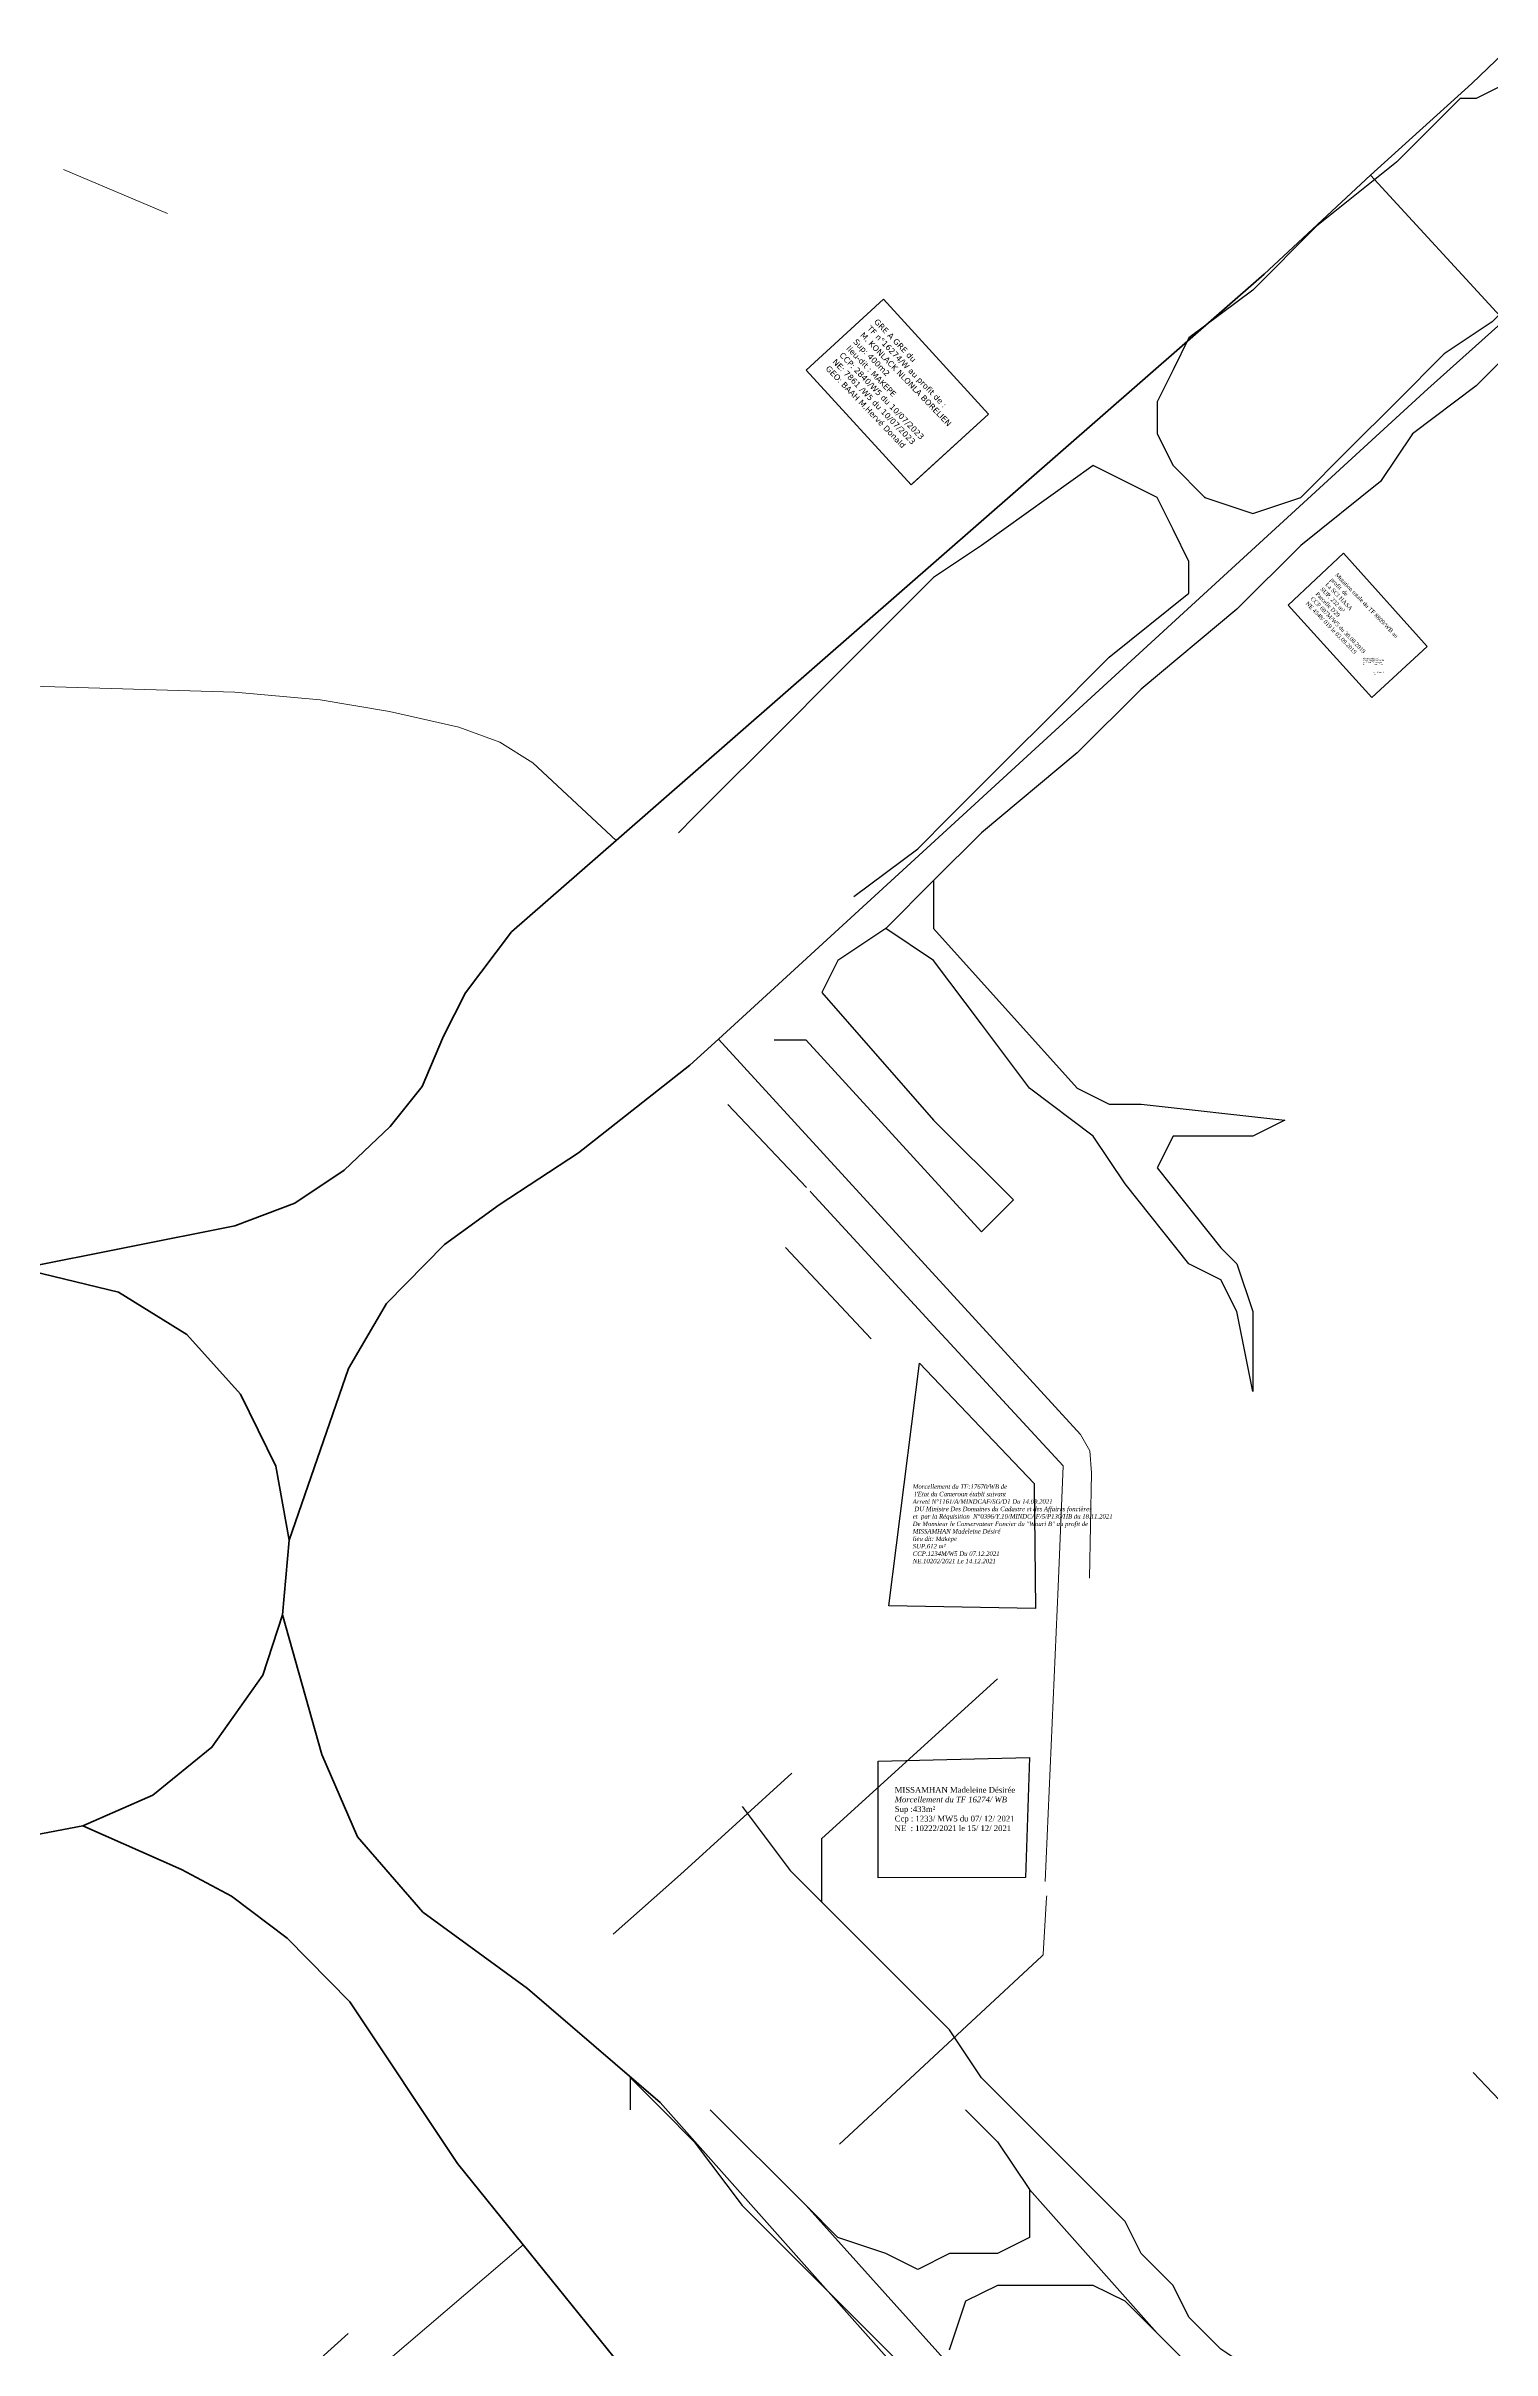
# Model space of a CAD drawing. Header units: millimetres. Extents: x 579832 to 917290, y 449831 to 1452191.
# Drawn here: x 583172.1 to 583398.6, y 450787.4 to 451148.2 of the extents above; entities that cross this region are included whole.
import ezdxf

# ---------------------------------------------------------------- set-up
doc = ezdxf.new("R2010")
doc.units = ezdxf.units.MM
doc.header["$LTSCALE"] = 10
for name, color, linetype, lineweight in [('drains_fossés', 120, 'Continuous', 20), ('MAJ APRES LE 13.01.2023', 222, 'Continuous', 30), ('Roads_main1', 10, 'Continuous', 100), ('Roads_others', 24, 'Continuous', 9)]:
    doc.layers.add(name, color=color, linetype=linetype, lineweight=lineweight)
doc.layers.add('end maj 26 02 2021', color=7, linetype='Continuous')
doc.layers.add('MAJ DEC 2021', color=7, linetype='Continuous')
doc.styles.add('Times 1.0', font='times.ttf', dxfattribs={"width": 0.99, "height": 1})

msp = doc.modelspace()

# ---------------------------------------------------------------- linework, layer by layer
at = {"layer": 'drains_fossés'}
for p, q in [((583191.1, 451121.98), (583174.81, 451128.84)), ((583191.1, 451121.98), (583174.81, 451128.84)), ((583291.17, 450969.45), (583278.86, 450982.43)), ((583291.17, 450969.45), (583278.86, 450982.43)), ((583301.32, 450945.71), (583287.92, 450960.02)), ((583301.32, 450945.71), (583287.92, 450960.02)), ((583203.24, 450775.41), (583219.4, 450789.97))]:
    msp.add_line(p, q, dxfattribs=at)
for points in [[(583328.59, 450860.74), (583330.62, 450906.88), (583331.4, 450925.85), (583310.53, 450948.46), (583291.92, 450968.66), (583291.74, 450968.85)], [(583328.59, 450860.74), (583330.62, 450906.88), (583331.4, 450925.85), (583310.53, 450948.46), (583291.92, 450968.66), (583291.74, 450968.85)], [(583260.9, 450852.48), (583271.46, 450861.86), (583288.87, 450877.73)], [(583260.9, 450852.48), (583271.46, 450861.86), (583288.87, 450877.73)], [(583296.35, 450819.58), (583318.52, 450840.15), (583328.06, 450849.07), (583328.28, 450849.28), (583328.28, 450849.34), (583328.81, 450858.22), (583328.82, 450858.48)]]:
    msp.add_lwpolyline(points, dxfattribs=at)
at = {"layer": 'end maj 26 02 2021', "flags": 128}
for points in [[(583393.61, 451139.99), (583391.11, 451137.49), (583383.61, 451129.99), (583371.11, 451119.99), (583361.11, 451109.99), (583351.11, 451102.49), (583348.61, 451097.49), (583346.11, 451092.49), (583346.11, 451087.49), (583348.61, 451082.49), (583353.61, 451077.49)], [(583393.61, 451139.99), (583391.11, 451137.49), (583383.61, 451129.99), (583371.11, 451119.99), (583361.11, 451109.99), (583351.11, 451102.49), (583348.61, 451097.49), (583346.11, 451092.49), (583346.11, 451087.49), (583348.61, 451082.49), (583353.61, 451077.49)], [(583393.61, 451139.99), (583391.11, 451137.49), (583383.61, 451129.99), (583371.11, 451119.99), (583361.11, 451109.99), (583351.11, 451102.49), (583348.61, 451097.49), (583346.11, 451092.49), (583346.11, 451087.49), (583348.61, 451082.49), (583353.61, 451077.49)], [(583393.61, 451139.99), (583391.11, 451137.49), (583383.61, 451129.99), (583371.11, 451119.99), (583361.11, 451109.99), (583351.11, 451102.49), (583348.61, 451097.49), (583346.11, 451092.49), (583346.11, 451087.49), (583348.61, 451082.49), (583353.61, 451077.49)], [(583396.11, 451139.99), (583393.61, 451139.99)], [(583396.11, 451139.99), (583393.61, 451139.99)], [(583396.11, 451139.99), (583393.61, 451139.99)], [(583396.11, 451139.99), (583393.61, 451139.99)], [(583416.11, 451124.99), (583416.11, 451129.99), (583413.61, 451134.99), (583411.11, 451139.99), (583406.11, 451142.49), (583401.11, 451142.49), (583396.11, 451139.99)], [(583416.11, 451124.99), (583416.11, 451129.99), (583413.61, 451134.99), (583411.11, 451139.99), (583406.11, 451142.49), (583401.11, 451142.49), (583396.11, 451139.99)], [(583416.11, 451124.99), (583416.11, 451129.99), (583413.61, 451134.99), (583411.11, 451139.99), (583406.11, 451142.49), (583401.11, 451142.49), (583396.11, 451139.99)], [(583416.11, 451124.99), (583416.11, 451129.99), (583413.61, 451134.99), (583411.11, 451139.99), (583406.11, 451142.49), (583401.11, 451142.49), (583396.11, 451139.99)], [(583416.11, 451124.99), (583413.61, 451119.99), (583406.11, 451112.49), (583398.61, 451104.99), (583391.11, 451099.99), (583383.61, 451092.49), (583376.11, 451084.99), (583368.61, 451077.49)], [(583416.11, 451124.99), (583413.61, 451119.99), (583406.11, 451112.49), (583398.61, 451104.99), (583391.11, 451099.99), (583383.61, 451092.49), (583376.11, 451084.99), (583368.61, 451077.49)], [(583416.11, 451124.99), (583413.61, 451119.99), (583406.11, 451112.49), (583398.61, 451104.99), (583391.11, 451099.99), (583383.61, 451092.49), (583376.11, 451084.99), (583368.61, 451077.49)], [(583416.11, 451124.99), (583413.61, 451119.99), (583406.11, 451112.49), (583398.61, 451104.99), (583391.11, 451099.99), (583383.61, 451092.49), (583376.11, 451084.99), (583368.61, 451077.49)], [(583421.11, 451117.49), (583413.61, 451112.49), (583406.11, 451104.99), (583396.11, 451094.99), (583386.11, 451087.49), (583381.11, 451079.99), (583368.61, 451069.99)], [(583421.11, 451117.49), (583413.61, 451112.49), (583406.11, 451104.99), (583396.11, 451094.99), (583386.11, 451087.49), (583381.11, 451079.99), (583368.61, 451069.99)], [(583421.11, 451117.49), (583413.61, 451112.49), (583406.11, 451104.99), (583396.11, 451094.99), (583386.11, 451087.49), (583381.11, 451079.99), (583368.61, 451069.99)], [(583421.11, 451117.49), (583413.61, 451112.49), (583406.11, 451104.99), (583396.11, 451094.99), (583386.11, 451087.49), (583381.11, 451079.99), (583368.61, 451069.99)], [(583351.11, 451062.49), (583351.11, 451067.49), (583348.61, 451072.49), (583346.11, 451077.49), (583341.11, 451079.99), (583336.11, 451082.49), (583318.61, 451069.99), (583311.11, 451064.99), (583303.61, 451057.49)], [(583351.11, 451062.49), (583351.11, 451067.49), (583348.61, 451072.49), (583346.11, 451077.49), (583341.11, 451079.99), (583336.11, 451082.49), (583318.61, 451069.99), (583311.11, 451064.99), (583303.61, 451057.49)], [(583351.11, 451062.49), (583351.11, 451067.49), (583348.61, 451072.49), (583346.11, 451077.49), (583341.11, 451079.99), (583336.11, 451082.49), (583318.61, 451069.99), (583311.11, 451064.99), (583303.61, 451057.49)], [(583351.11, 451062.49), (583351.11, 451067.49), (583348.61, 451072.49), (583346.11, 451077.49), (583341.11, 451079.99), (583336.11, 451082.49), (583318.61, 451069.99), (583311.11, 451064.99), (583303.61, 451057.49)], [(583353.61, 451077.49), (583361.11, 451074.99), (583368.61, 451077.49)], [(583353.61, 451077.49), (583361.11, 451074.99), (583368.61, 451077.49)], [(583353.61, 451077.49), (583361.11, 451074.99), (583368.61, 451077.49)], [(583353.61, 451077.49), (583361.11, 451074.99), (583368.61, 451077.49)], [(583368.61, 451069.99), (583358.61, 451059.99), (583343.61, 451047.49), (583333.61, 451037.49), (583318.61, 451024.99), (583311.11, 451017.49)], [(583368.61, 451069.99), (583358.61, 451059.99), (583343.61, 451047.49), (583333.61, 451037.49), (583318.61, 451024.99), (583311.11, 451017.49)], [(583368.61, 451069.99), (583358.61, 451059.99), (583343.61, 451047.49), (583333.61, 451037.49), (583318.61, 451024.99), (583311.11, 451017.49)], [(583368.61, 451069.99), (583358.61, 451059.99), (583343.61, 451047.49), (583333.61, 451037.49), (583318.61, 451024.99), (583311.11, 451017.49)], [(583323.61, 451037.49), (583328.61, 451042.49), (583338.61, 451052.49), (583351.11, 451062.49)], [(583323.61, 451037.49), (583328.61, 451042.49), (583338.61, 451052.49), (583351.11, 451062.49)], [(583323.61, 451037.49), (583328.61, 451042.49), (583338.61, 451052.49), (583351.11, 451062.49)], [(583323.61, 451037.49), (583328.61, 451042.49), (583338.61, 451052.49), (583351.11, 451062.49)], [(583303.61, 451057.49), (583293.61, 451047.49), (583288.61, 451042.49), (583273.61, 451027.49), (583271.11, 451024.99)], [(583303.61, 451057.49), (583293.61, 451047.49), (583288.61, 451042.49), (583273.61, 451027.49), (583271.11, 451024.99)], [(583303.61, 451057.49), (583293.61, 451047.49), (583288.61, 451042.49), (583273.61, 451027.49), (583271.11, 451024.99)], [(583303.61, 451057.49), (583293.61, 451047.49), (583288.61, 451042.49), (583273.61, 451027.49), (583271.11, 451024.99)], [(583298.61, 451014.99), (583308.61, 451022.49), (583313.61, 451027.49), (583323.61, 451037.49)], [(583298.61, 451014.99), (583308.61, 451022.49), (583313.61, 451027.49), (583323.61, 451037.49)], [(583298.61, 451014.99), (583308.61, 451022.49), (583313.61, 451027.49), (583323.61, 451037.49)], [(583298.61, 451014.99), (583308.61, 451022.49), (583313.61, 451027.49), (583323.61, 451037.49)], [(583311.11, 451017.49), (583303.61, 451009.99)], [(583311.11, 451017.49), (583303.61, 451009.99)], [(583311.11, 451017.49), (583303.61, 451009.99)], [(583311.11, 451017.49), (583303.61, 451009.99)], [(583311.11, 451017.49), (583311.11, 451009.99), (583333.61, 450984.99), (583338.61, 450982.49), (583343.61, 450982.49), (583366.11, 450979.99), (583361.11, 450977.49)], [(583311.11, 451017.49), (583311.11, 451009.99), (583333.61, 450984.99), (583338.61, 450982.49), (583343.61, 450982.49), (583366.11, 450979.99), (583361.11, 450977.49)], [(583311.11, 451017.49), (583311.11, 451009.99), (583333.61, 450984.99), (583338.61, 450982.49), (583343.61, 450982.49), (583366.11, 450979.99), (583361.11, 450977.49)], [(583311.11, 451017.49), (583311.11, 451009.99), (583333.61, 450984.99), (583338.61, 450982.49), (583343.61, 450982.49), (583366.11, 450979.99), (583361.11, 450977.49)], [(583303.61, 451009.99), (583296.11, 451004.99), (583293.61, 450999.99), (583311.11, 450979.99)], [(583303.61, 451009.99), (583296.11, 451004.99), (583293.61, 450999.99), (583311.11, 450979.99)], [(583303.61, 451009.99), (583296.11, 451004.99), (583293.61, 450999.99), (583311.11, 450979.99)], [(583303.61, 451009.99), (583296.11, 451004.99), (583293.61, 450999.99), (583311.11, 450979.99)], [(583318.61, 450994.99), (583311.11, 451004.99), (583303.61, 451009.99)], [(583318.61, 450994.99), (583311.11, 451004.99), (583303.61, 451009.99)], [(583318.61, 450994.99), (583311.11, 451004.99), (583303.61, 451009.99)], [(583318.61, 450994.99), (583311.11, 451004.99), (583303.61, 451009.99)], [(583311.11, 450979.99), (583323.61, 450967.49), (583318.61, 450962.49), (583291.11, 450992.49), (583286.11, 450992.49)], [(583311.11, 450979.99), (583323.61, 450967.49), (583318.61, 450962.49), (583291.11, 450992.49), (583286.11, 450992.49)], [(583311.11, 450979.99), (583323.61, 450967.49), (583318.61, 450962.49), (583291.11, 450992.49), (583286.11, 450992.49)], [(583311.11, 450979.99), (583323.61, 450967.49), (583318.61, 450962.49), (583291.11, 450992.49), (583286.11, 450992.49)], [(583356.11, 450959.99), (583358.61, 450957.49), (583361.11, 450949.99), (583361.11, 450942.49), (583361.11, 450937.49), (583358.61, 450949.99), (583356.11, 450954.99), (583351.11, 450957.49), (583341.11, 450969.99), (583336.11, 450977.49), (583326.11, 450984.99), (583318.61, 450994.99)], [(583356.11, 450959.99), (583358.61, 450957.49), (583361.11, 450949.99), (583361.11, 450942.49), (583361.11, 450937.49), (583358.61, 450949.99), (583356.11, 450954.99), (583351.11, 450957.49), (583341.11, 450969.99), (583336.11, 450977.49), (583326.11, 450984.99), (583318.61, 450994.99)], [(583356.11, 450959.99), (583358.61, 450957.49), (583361.11, 450949.99), (583361.11, 450942.49), (583361.11, 450937.49), (583358.61, 450949.99), (583356.11, 450954.99), (583351.11, 450957.49), (583341.11, 450969.99), (583336.11, 450977.49), (583326.11, 450984.99), (583318.61, 450994.99)], [(583356.11, 450959.99), (583358.61, 450957.49), (583361.11, 450949.99), (583361.11, 450942.49), (583361.11, 450937.49), (583358.61, 450949.99), (583356.11, 450954.99), (583351.11, 450957.49), (583341.11, 450969.99), (583336.11, 450977.49), (583326.11, 450984.99), (583318.61, 450994.99)], [(583361.11, 450977.49), (583348.61, 450977.49), (583346.11, 450972.49), (583356.11, 450959.99)], [(583361.11, 450977.49), (583348.61, 450977.49), (583346.11, 450972.49), (583356.11, 450959.99)], [(583361.11, 450977.49), (583348.61, 450977.49), (583346.11, 450972.49), (583356.11, 450959.99)], [(583361.11, 450977.49), (583348.61, 450977.49), (583346.11, 450972.49), (583356.11, 450959.99)], [(583293.61, 450857.49), (583293.61, 450862.49), (583293.61, 450867.49), (583321.11, 450892.49)], [(583293.61, 450857.49), (583293.61, 450862.49), (583293.61, 450867.49), (583321.11, 450892.49)], [(583293.61, 450857.49), (583293.61, 450862.49), (583293.61, 450867.49), (583321.11, 450892.49)], [(583293.61, 450857.49), (583293.61, 450862.49), (583293.61, 450867.49), (583321.11, 450892.49)], [(583281.11, 450872.49), (583288.61, 450862.49), (583293.61, 450857.49)], [(583281.11, 450872.49), (583288.61, 450862.49), (583293.61, 450857.49)], [(583281.11, 450872.49), (583288.61, 450862.49), (583293.61, 450857.49)], [(583281.11, 450872.49), (583288.61, 450862.49), (583293.61, 450857.49)], [(583323.61, 450824.99), (583318.61, 450829.99), (583313.61, 450837.49), (583306.11, 450844.99), (583298.61, 450852.49), (583293.61, 450857.49)], [(583323.61, 450824.99), (583318.61, 450829.99), (583313.61, 450837.49), (583306.11, 450844.99), (583298.61, 450852.49), (583293.61, 450857.49)], [(583263.61, 450824.99), (583263.61, 450829.99)], [(583263.61, 450829.99), (583268.61, 450824.99)], [(583263.61, 450824.99), (583263.61, 450829.99)], [(583263.61, 450829.99), (583268.61, 450824.99)], [(583268.61, 450824.99), (583273.61, 450819.99)], [(583268.61, 450824.99), (583273.61, 450819.99)], [(583276.11, 450824.99), (583291.11, 450809.99)], [(583276.11, 450824.99), (583291.11, 450809.99)], [(583316.11, 450824.99), (583321.11, 450819.99), (583326.11, 450812.49)], [(583316.11, 450824.99), (583321.11, 450819.99), (583326.11, 450812.49)], [(583341.11, 450807.49), (583333.61, 450814.99), (583323.61, 450824.99)], [(583341.11, 450807.49), (583333.61, 450814.99), (583323.61, 450824.99)], [(583273.61, 450819.99), (583281.11, 450809.99), (583286.11, 450804.99), (583291.11, 450799.99), (583296.11, 450794.99), (583303.61, 450787.49), (583308.61, 450782.49), (583316.11, 450774.99), (583321.11, 450767.49), (583326.11, 450762.49), (583331.11, 450757.49), (583336.11, 450749.99), (583341.11, 450742.49), (583348.61, 450737.49), (583353.61, 450732.49), (583358.61, 450727.49), (583363.61, 450719.99), (583368.61, 450714.99), (583373.61, 450709.99), (583376.11, 450707.49), (583381.11, 450702.49)], [(583273.61, 450819.99), (583281.11, 450809.99), (583286.11, 450804.99), (583291.11, 450799.99), (583296.11, 450794.99), (583303.61, 450787.49), (583308.61, 450782.49), (583316.11, 450774.99), (583321.11, 450767.49), (583326.11, 450762.49), (583331.11, 450757.49), (583336.11, 450749.99), (583341.11, 450742.49), (583348.61, 450737.49), (583353.61, 450732.49), (583358.61, 450727.49), (583363.61, 450719.99), (583368.61, 450714.99), (583373.61, 450709.99), (583376.11, 450707.49), (583381.11, 450702.49)], [(583326.11, 450812.49), (583326.11, 450804.99), (583321.11, 450802.49), (583313.61, 450802.49), (583308.61, 450799.99), (583303.61, 450802.49), (583296.11, 450804.99), (583291.11, 450809.99)], [(583326.11, 450812.49), (583326.11, 450804.99), (583321.11, 450802.49), (583313.61, 450802.49), (583308.61, 450799.99), (583303.61, 450802.49), (583296.11, 450804.99), (583291.11, 450809.99)], [(583326.11, 450812.49), (583346.11, 450789.99)], [(583326.11, 450812.49), (583346.11, 450789.99)], [(583291.11, 450809.99), (583313.61, 450784.99)], [(583291.11, 450809.99), (583313.61, 450784.99)], [(583403.61, 450739.99), (583388.61, 450752.49), (583383.61, 450757.49), (583381.11, 450759.99), (583376.11, 450767.49), (583371.11, 450769.99), (583368.61, 450774.99), (583363.61, 450782.49), (583356.11, 450787.49), (583351.11, 450792.49), (583348.61, 450797.49), (583343.61, 450802.49), (583341.11, 450807.49)], [(583403.61, 450739.99), (583388.61, 450752.49), (583383.61, 450757.49), (583381.11, 450759.99), (583376.11, 450767.49), (583371.11, 450769.99), (583368.61, 450774.99), (583363.61, 450782.49), (583356.11, 450787.49), (583351.11, 450792.49), (583348.61, 450797.49), (583343.61, 450802.49), (583341.11, 450807.49)], [(583346.11, 450789.99), (583341.11, 450794.99), (583336.11, 450797.49), (583331.11, 450797.49), (583326.11, 450797.49), (583321.11, 450797.49), (583316.11, 450794.99), (583313.61, 450787.49)], [(583346.11, 450789.99), (583341.11, 450794.99), (583336.11, 450797.49), (583331.11, 450797.49), (583326.11, 450797.49), (583321.11, 450797.49), (583316.11, 450794.99), (583313.61, 450787.49)], [(583346.11, 450789.99), (583358.61, 450777.49), (583368.61, 450767.49), (583378.61, 450754.99), (583388.61, 450742.49), (583391.11, 450739.99), (583396.11, 450734.99)], [(583346.11, 450789.99), (583358.61, 450777.49), (583368.61, 450767.49), (583378.61, 450754.99), (583388.61, 450742.49), (583391.11, 450739.99), (583396.11, 450734.99)]]:
    msp.add_lwpolyline(points, dxfattribs=at)
at = {"layer": 'end maj 26 02 2021', "color": 150, "lineweight": -3, "flags": 128}
msp.add_lwpolyline([(583375.3, 451068.8), (583388.43, 451054.16), (583379.75, 451046.16), (583366.64, 451060.61)], close=True, dxfattribs=at)
msp.add_lwpolyline([(583375.3, 451068.8), (583388.43, 451054.16), (583379.75, 451046.16), (583366.64, 451060.61)], close=True, dxfattribs=at)
msp.add_lwpolyline([(583375.3, 451068.8), (583388.43, 451054.16), (583379.75, 451046.16), (583366.64, 451060.61)], close=True, dxfattribs=at)
msp.add_lwpolyline([(583375.3, 451068.8), (583388.43, 451054.16), (583379.75, 451046.16), (583366.64, 451060.61)], close=True, dxfattribs=at)
at = {"layer": 'end maj 26 02 2021', "color": 3, "lineweight": -3, "flags": 128}
msp.add_lwpolyline([(583375.3, 451068.8), (583388.43, 451054.16), (583379.75, 451046.16), (583366.64, 451060.61)], close=True, dxfattribs=at)
msp.add_lwpolyline([(583375.3, 451068.8), (583388.43, 451054.16), (583379.75, 451046.16), (583366.64, 451060.61)], close=True, dxfattribs=at)
msp.add_lwpolyline([(583375.3, 451068.8), (583388.43, 451054.16), (583379.75, 451046.16), (583366.64, 451060.61)], close=True, dxfattribs=at)
msp.add_lwpolyline([(583375.3, 451068.8), (583388.43, 451054.16), (583379.75, 451046.16), (583366.64, 451060.61)], close=True, dxfattribs=at)
at = {"layer": 'end maj 26 02 2021'}
for p in [(583353.61, 451077.49), (583353.61, 451077.49), (583353.61, 451077.49), (583353.61, 451077.49), (583313.61, 450787.49), (583313.61, 450787.49)]:
    msp.add_point(p, dxfattribs=at)
at = {"layer": 'MAJ APRES LE 13.01.2023', "flags": 128}
msp.add_lwpolyline([(583303.24, 451108.54), (583319.68, 451090.56), (583307.56, 451079.48), (583291.12, 451097.46)], close=True, dxfattribs=at)
msp.add_lwpolyline([(583303.24, 451108.54), (583319.68, 451090.56), (583307.56, 451079.48), (583291.12, 451097.46)], close=True, dxfattribs=at)
msp.add_lwpolyline([(583307.56, 451079.48), (583291.12, 451097.46), (583303.24, 451108.54), (583319.68, 451090.56), (583307.79, 451079.69)], dxfattribs=at)
msp.add_lwpolyline([(583307.56, 451079.48), (583291.12, 451097.46), (583303.24, 451108.54), (583319.68, 451090.56), (583307.79, 451079.69)], dxfattribs=at)
at = {"layer": 'MAJ DEC 2021', "lineweight": -3, "flags": 128}
msp.add_lwpolyline([(583308.91, 450941.93), (583326.86, 450923.08), (583327.04, 450903.51), (583304.07, 450903.91), (583308.91, 450941.93)], dxfattribs=at)
msp.add_lwpolyline([(583308.91, 450941.93), (583326.86, 450923.08), (583327.04, 450903.51), (583304.07, 450903.91), (583308.91, 450941.93)], dxfattribs=at)
msp.add_lwpolyline([(583308.91, 450941.93), (583326.86, 450923.08), (583327.04, 450903.51), (583304.07, 450903.91), (583308.91, 450941.93)], dxfattribs=at)
msp.add_lwpolyline([(583308.91, 450941.93), (583326.86, 450923.08), (583327.04, 450903.51), (583304.07, 450903.91), (583308.91, 450941.93)], dxfattribs=at)
at = {"layer": 'MAJ DEC 2021', "flags": 128}
msp.add_lwpolyline([(583326.1, 450880.14), (583325.51, 450861.37), (583302.43, 450861.31), (583302.41, 450879.59)], close=True, dxfattribs=at)
msp.add_lwpolyline([(583326.1, 450880.14), (583325.51, 450861.37), (583302.43, 450861.31), (583302.41, 450879.59)], close=True, dxfattribs=at)
msp.add_lwpolyline([(583326.1, 450880.14), (583325.51, 450861.37), (583302.43, 450861.31), (583302.41, 450879.59)], close=True, dxfattribs=at)
msp.add_lwpolyline([(583326.1, 450880.14), (583325.51, 450861.37), (583302.43, 450861.31), (583302.41, 450879.59)], close=True, dxfattribs=at)
at = {"layer": 'Roads_main1'}
for points in [[(583210.12, 450914.21), (583219.46, 450941.06), (583225.41, 450951.25), (583234.49, 450960.5), (583243.04, 450966.73), (583255.49, 450974.84), (583272.92, 450988.57), (583277.4, 450992.68), (583388.55, 451094.5), (583400.49, 451105.22), (583433.19, 451135.76), (583510.01, 451208.42), (583514.2, 451212.16), (583619.23, 451306.99), (583630.51, 451318.15), (583642.56, 451328.47), (583708.16, 451388.16), (583745.25, 451423.02), (583751.73, 451428.98), (583810.79, 451483.79), (583832.16, 451503.17), (583841.03, 451511.31), (583855.8, 451528.51), (583866.28, 451538.21)], [(583210.12, 450914.21), (583219.46, 450941.06), (583225.41, 450951.25), (583234.49, 450960.5), (583243.04, 450966.73), (583255.49, 450974.84), (583272.92, 450988.57), (583277.4, 450992.68), (583388.55, 451094.5), (583400.49, 451105.22), (583433.19, 451135.76), (583510.01, 451208.42), (583514.2, 451212.16), (583619.23, 451306.99), (583630.51, 451318.15), (583642.56, 451328.47), (583708.16, 451388.16), (583745.25, 451423.02), (583751.73, 451428.98), (583810.79, 451483.79), (583832.16, 451503.17), (583841.03, 451511.31), (583855.8, 451528.51), (583866.28, 451538.21)], [(583825.82, 451529.84), (583809.72, 451525.97), (583792.59, 451510.9), (583747.75, 451470.56), (583718.24, 451443.81), (583690.37, 451419.99), (583674.13, 451404.77), (583613.44, 451348.35), (583595.51, 451331.65), (583490.34, 451233.86), (583480.89, 451224.3), (583395.44, 451142.34), (583379.56, 451127.98), (583362.89, 451112.46), (583261.37, 451023.76), (583244.96, 451009.45), (583237.79, 450999.92), (583234.3, 450993.12), (583230.96, 450985.27), (583225.98, 450978.98), (583218.77, 450972.17), (583211.03, 450966.99), (583201.65, 450963.43), (583168.12, 450956.73)], [(583825.82, 451529.84), (583809.72, 451525.97), (583792.59, 451510.9), (583747.75, 451470.56), (583718.24, 451443.81), (583690.37, 451419.99), (583674.13, 451404.77), (583613.44, 451348.35), (583595.51, 451331.65), (583490.34, 451233.86), (583480.89, 451224.3), (583395.44, 451142.34), (583379.56, 451127.98), (583362.89, 451112.46), (583261.37, 451023.76), (583244.96, 451009.45), (583237.79, 450999.92), (583234.3, 450993.12), (583230.96, 450985.27), (583225.98, 450978.98), (583218.77, 450972.17), (583211.03, 450966.99), (583201.65, 450963.43), (583168.12, 450956.73)], [(583381.5, 450698.79), (583268.26, 450826.15), (583247.5, 450843.97), (583231.06, 450855.95), (583220.84, 450867.73), (583215.28, 450880.63), (583209.08, 450902.49)], [(583381.5, 450698.79), (583268.26, 450826.15), (583247.5, 450843.97), (583231.06, 450855.95), (583220.84, 450867.73), (583215.28, 450880.63), (583209.08, 450902.49)], [(583177.82, 450869.45), (583193.26, 450862.6), (583201.08, 450858.44), (583209.81, 450851.89), (583219.64, 450841.9), (583236.5, 450816.58), (583246.79, 450803.86), (583262.17, 450784.86), (583304.46, 450739.21), (583331.26, 450709.13), (583344.15, 450695.61), (583347.39, 450692.17), (583350.96, 450688.74), (583354.46, 450685.38), (583361.36, 450678.95)], [(583177.82, 450869.45), (583193.26, 450862.6), (583201.08, 450858.44), (583209.81, 450851.89), (583219.64, 450841.9), (583236.5, 450816.58), (583246.79, 450803.86), (583262.17, 450784.86), (583304.46, 450739.21), (583331.26, 450709.13), (583344.15, 450695.61), (583347.39, 450692.17), (583350.96, 450688.74), (583354.46, 450685.38), (583361.36, 450678.95)]]:
    msp.add_lwpolyline(points, dxfattribs=at)
msp.add_lwpolyline([(583133.88, 450944.06), (583127.09, 450935.6), (583122.55, 450925.76), (583120.45, 450913.35), (583121.93, 450900.86), (583128.49, 450886.77), (583139.54, 450875.76), (583153.72, 450869.2), (583169.29, 450867.86), (583177.82, 450869.45), (583188.76, 450874.26), (583198.03, 450881.76), (583206.01, 450893.07), (583209.08, 450902.49), (583210.12, 450914.21), (583208.04, 450925.8), (583202.54, 450937.09), (583194.11, 450946.42), (583183.38, 450953.03), (583168.12, 450956.73), (583154.3, 450955.71), (583142.53, 450950.65)], close=True, dxfattribs=at)
msp.add_lwpolyline([(583133.88, 450944.06), (583127.09, 450935.6), (583122.55, 450925.76), (583120.45, 450913.35), (583121.93, 450900.86), (583128.49, 450886.77), (583139.54, 450875.76), (583153.72, 450869.2), (583169.29, 450867.86), (583177.82, 450869.45), (583188.76, 450874.26), (583198.03, 450881.76), (583206.01, 450893.07), (583209.08, 450902.49), (583210.12, 450914.21), (583208.04, 450925.8), (583202.54, 450937.09), (583194.11, 450946.42), (583183.38, 450953.03), (583168.12, 450956.73), (583154.3, 450955.71), (583142.53, 450950.65)], close=True, dxfattribs=at)
at = {"layer": 'Roads_others'}
for points in [[(583379.56, 451127.98), (583400.49, 451105.22), (583489.13, 451004.79), (583593.3, 450893.54), (583631.93, 450851.57), (583637.18, 450845.43), (583651.82, 450828.22), (583664.59, 450813.97), (583670.19, 450807.88), (583675.85, 450801.46), (583686.49, 450789.53), (583709.77, 450763.14), (583746.39, 450722.69), (583793.25, 450670.4)], [(583379.56, 451127.98), (583400.49, 451105.22), (583489.13, 451004.79), (583593.3, 450893.54), (583631.93, 450851.57), (583637.18, 450845.43), (583651.82, 450828.22), (583664.59, 450813.97), (583670.19, 450807.88), (583675.85, 450801.46), (583686.49, 450789.53), (583709.77, 450763.14), (583746.39, 450722.69), (583793.25, 450670.4)], [(583071.51, 451044.46), (583085.3, 451055.3), (583089.69, 451056.35), (583094.31, 451055.68), (583111.29, 451047.79), (583116.72, 451046.68), (583123.6, 451046.43), (583168.16, 451047.98), (583201.65, 451046.99), (583214.97, 451045.82), (583225.84, 451043.97), (583236.71, 451041.55), (583243.12, 451039.19), (583248.33, 451035.93), (583261.37, 451023.76)], [(583071.51, 451044.46), (583085.3, 451055.3), (583089.69, 451056.35), (583094.31, 451055.68), (583111.29, 451047.79), (583116.72, 451046.68), (583123.6, 451046.43), (583168.16, 451047.98), (583201.65, 451046.99), (583214.97, 451045.82), (583225.84, 451043.97), (583236.71, 451041.55), (583243.12, 451039.19), (583248.33, 451035.93), (583261.37, 451023.76)], [(583335.54, 450908.24), (583335.83, 450924.74), (583335.6, 450928.21), (583334.11, 450930.73), (583277.4, 450992.68)], [(583335.54, 450908.24), (583335.83, 450924.74), (583335.6, 450928.21), (583334.11, 450930.73), (583277.4, 450992.68)], [(583395.61, 450830.82), (583414.12, 450811.39), (583416.58, 450810.62), (583419.07, 450810.99), (583450.9, 450841.81)], [(583104.16, 450796.09), (583131.41, 450778.22), (583133.53, 450777.78), (583136.18, 450777.78), (583140.94, 450778.38), (583145.11, 450779.46), (583147.75, 450780.12), (583150.58, 450780.32), (583198.59, 450780.17), (583201.3, 450780.73), (583203.72, 450782.02), (583206.29, 450782.58), (583208.64, 450782.62), (583212.06, 450781.7), (583215.04, 450779.86), (583216.97, 450779.48), (583219.47, 450780.52), (583246.79, 450803.86)]]:
    msp.add_lwpolyline(points, dxfattribs=at)

# ---------------------------------------------------------------- texts
at = {"layer": 'end maj 26 02 2021', "color": 150, "linetype": 'ByBlock', "lineweight": -3, "ltscale": 0.0014, "insert": (583374.42, 451065.75), "char_height": 0.6428, "width": 15.5329, "attachment_point": 1, "rotation": 314.0491, "style": 'Times 1.0'}
msp.add_mtext('{\\C1;Mutation totale du TF 8809/WB au profit  de\\C256;\\PLa SCI HASA\\PSUP. 232 m²\\PParcelle D29\\PCCP 697M/W5 du 30.08.2019\\PNE 4548/ 019 le 03.09.2019}', dxfattribs=at)
msp.add_mtext('{\\C1;Mutation totale du TF 8809/WB au profit  de\\C256;\\PLa SCI HASA\\PSUP. 232 m²\\PParcelle D29\\PCCP 697M/W5 du 30.08.2019\\PNE 4548/ 019 le 03.09.2019}', dxfattribs=at)
msp.add_mtext('{\\C1;Mutation totale du TF 8809/WB au profit  de\\C256;\\PLa SCI HASA\\PSUP. 232 m²\\PParcelle D29\\PCCP 697M/W5 du 30.08.2019\\PNE 4548/ 019 le 03.09.2019}', dxfattribs=at)
msp.add_mtext('{\\C1;Mutation totale du TF 8809/WB au profit  de\\C256;\\PLa SCI HASA\\PSUP. 232 m²\\PParcelle D29\\PCCP 697M/W5 du 30.08.2019\\PNE 4548/ 019 le 03.09.2019}', dxfattribs=at)
at = {"layer": 'end maj 26 02 2021', "color": 150, "linetype": 'ByBlock', "lineweight": -3, "ltscale": 0.0014, "insert": (583378.37, 451052.7), "char_height": 0.18702, "width": 3.0401, "attachment_point": 1, "style": 'Times 1.0'}
msp.add_mtext('\\A1;\\Psuivant requisition n° 0220/Y.5/MINDCAF/5/P500 du 16.05.18 DE monsieur le conservateur wouri B au profit de OUSMANOU BALLO\\Psup 232m²\\Pccp 337MW5 du 13.12.2018\\PNE 4502/2018 le 08.01.19', dxfattribs=at)
msp.add_mtext('\\A1;\\Psuivant requisition n° 0220/Y.5/MINDCAF/5/P500 du 16.05.18 DE monsieur le conservateur wouri B au profit de OUSMANOU BALLO\\Psup 232m²\\Pccp 337MW5 du 13.12.2018\\PNE 4502/2018 le 08.01.19', dxfattribs=at)
msp.add_mtext('\\A1;\\Psuivant requisition n° 0220/Y.5/MINDCAF/5/P500 du 16.05.18 DE monsieur le conservateur wouri B au profit de OUSMANOU BALLO\\Psup 232m²\\Pccp 337MW5 du 13.12.2018\\PNE 4502/2018 le 08.01.19', dxfattribs=at)
msp.add_mtext('\\A1;\\Psuivant requisition n° 0220/Y.5/MINDCAF/5/P500 du 16.05.18 DE monsieur le conservateur wouri B au profit de OUSMANOU BALLO\\Psup 232m²\\Pccp 337MW5 du 13.12.2018\\PNE 4502/2018 le 08.01.19', dxfattribs=at)
at = {"layer": 'MAJ APRES LE 13.01.2023', "insert": (583302.35, 451105.58), "char_height": 0.9043, "width": 21.5023, "attachment_point": 1, "rotation": 314.0105}
msp.add_mtext('\\A1;{\\fVerdana|b0|i0|c0|p34;\\C3;GRE A GRE du \\PTF n°16274/W au profit de : \\P\\C1;M. KONLACK NLONLA BORELIEN \\C256;Sup: 400m2\\Plieu-dit : MAKEPE\\PCCP: 2840/W5 du 10/07/2023\\PNE: 7861 /W5 du 10/07/2023\\PGEO: BAAH M.Hervé Donald\\P\\C3;\\P }', dxfattribs=at)
msp.add_mtext('\\A1;{\\fVerdana|b0|i0|c0|p34;\\C3;GRE A GRE du \\PTF n°16274/W au profit de : \\P\\C1;M. KONLACK NLONLA BORELIEN \\C256;Sup: 400m2\\Plieu-dit : MAKEPE\\PCCP: 2840/W5 du 10/07/2023\\PNE: 7861 /W5 du 10/07/2023\\PGEO: BAAH M.Hervé Donald\\P\\C3;\\P }', dxfattribs=at)
at = {"layer": 'MAJ DEC 2021', "insert": (583307.83, 450922.94), "char_height": 0.7, "width": 180.625, "attachment_point": 1, "style": 'Times 1.0'}
msp.add_mtext("{\\fTimes New Roman|b0|i1|c0|p18;\\C1;Morcellement du TF:17670/WB de\\P l'Etat du Cameroun établi suivant \\PArreté N°1161/A/MINDCAF/SG/D1 Du 14.09.2021\\P DU Ministre Des Domaines du Cadastre et des Affaires foncières \\Pet  par la Réquisition  N°0396/Y.10/MINDCAF/5/P130/HB du 18.11.2021 \\PDe Monsieur le Conservateur Foncier du ''Wouri B'' au \\C7;profit de\\PMISSAMHAN Madeleine Désiré\\Plieu dit: Makepe\\PSUP.612 m²\\PCCP.1234M/W5 Du 07.12.2021\\PNE.10202/2021 Le 14.12.2021}", dxfattribs=at)
msp.add_mtext("{\\fTimes New Roman|b0|i1|c0|p18;\\C1;Morcellement du TF:17670/WB de\\P l'Etat du Cameroun établi suivant \\PArreté N°1161/A/MINDCAF/SG/D1 Du 14.09.2021\\P DU Ministre Des Domaines du Cadastre et des Affaires foncières \\Pet  par la Réquisition  N°0396/Y.10/MINDCAF/5/P130/HB du 18.11.2021 \\PDe Monsieur le Conservateur Foncier du ''Wouri B'' au \\C7;profit de\\PMISSAMHAN Madeleine Désiré\\Plieu dit: Makepe\\PSUP.612 m²\\PCCP.1234M/W5 Du 07.12.2021\\PNE.10202/2021 Le 14.12.2021}", dxfattribs=at)
msp.add_mtext("{\\fTimes New Roman|b0|i1|c0|p18;\\C1;Morcellement du TF:17670/WB de\\P l'Etat du Cameroun établi suivant \\PArreté N°1161/A/MINDCAF/SG/D1 Du 14.09.2021\\P DU Ministre Des Domaines du Cadastre et des Affaires foncières \\Pet  par la Réquisition  N°0396/Y.10/MINDCAF/5/P130/HB du 18.11.2021 \\PDe Monsieur le Conservateur Foncier du ''Wouri B'' au \\C7;profit de\\PMISSAMHAN Madeleine Désiré\\Plieu dit: Makepe\\PSUP.612 m²\\PCCP.1234M/W5 Du 07.12.2021\\PNE.10202/2021 Le 14.12.2021}", dxfattribs=at)
msp.add_mtext("{\\fTimes New Roman|b0|i1|c0|p18;\\C1;Morcellement du TF:17670/WB de\\P l'Etat du Cameroun établi suivant \\PArreté N°1161/A/MINDCAF/SG/D1 Du 14.09.2021\\P DU Ministre Des Domaines du Cadastre et des Affaires foncières \\Pet  par la Réquisition  N°0396/Y.10/MINDCAF/5/P130/HB du 18.11.2021 \\PDe Monsieur le Conservateur Foncier du ''Wouri B'' au \\C7;profit de\\PMISSAMHAN Madeleine Désiré\\Plieu dit: Makepe\\PSUP.612 m²\\PCCP.1234M/W5 Du 07.12.2021\\PNE.10202/2021 Le 14.12.2021}", dxfattribs=at)
at = {"layer": 'MAJ DEC 2021', "insert": (583305.01, 450875.54), "char_height": 0.9, "width": 19.2307, "attachment_point": 1}
msp.add_mtext('{\\fTimes New Roman|b0|i0|c0|p18;MISSAMHAN Madeleine Désirée\\P\\fTimes New Roman|b0|i1|c0|p18;\\C1;Morcellement du TF 16274/ WB\\P\\fTimes New Roman|b0|i0|c0|p18;\\C256;Sup :433m²\\PCcp : 1233/ MW5 du 07/ 12/ 2021\\PNE  : 10222/2021 le 15/ 12/ 2021}', dxfattribs=at)
msp.add_mtext('{\\fTimes New Roman|b0|i0|c0|p18;MISSAMHAN Madeleine Désirée\\P\\fTimes New Roman|b0|i1|c0|p18;\\C1;Morcellement du TF 16274/ WB\\P\\fTimes New Roman|b0|i0|c0|p18;\\C256;Sup :433m²\\PCcp : 1233/ MW5 du 07/ 12/ 2021\\PNE  : 10222/2021 le 15/ 12/ 2021}', dxfattribs=at)
msp.add_mtext('{\\fTimes New Roman|b0|i0|c0|p18;MISSAMHAN Madeleine Désirée\\P\\fTimes New Roman|b0|i1|c0|p18;\\C1;Morcellement du TF 16274/ WB\\P\\fTimes New Roman|b0|i0|c0|p18;\\C256;Sup :433m²\\PCcp : 1233/ MW5 du 07/ 12/ 2021\\PNE  : 10222/2021 le 15/ 12/ 2021}', dxfattribs=at)
msp.add_mtext('{\\fTimes New Roman|b0|i0|c0|p18;MISSAMHAN Madeleine Désirée\\P\\fTimes New Roman|b0|i1|c0|p18;\\C1;Morcellement du TF 16274/ WB\\P\\fTimes New Roman|b0|i0|c0|p18;\\C256;Sup :433m²\\PCcp : 1233/ MW5 du 07/ 12/ 2021\\PNE  : 10222/2021 le 15/ 12/ 2021}', dxfattribs=at)

doc.saveas('drawing.dxf')
